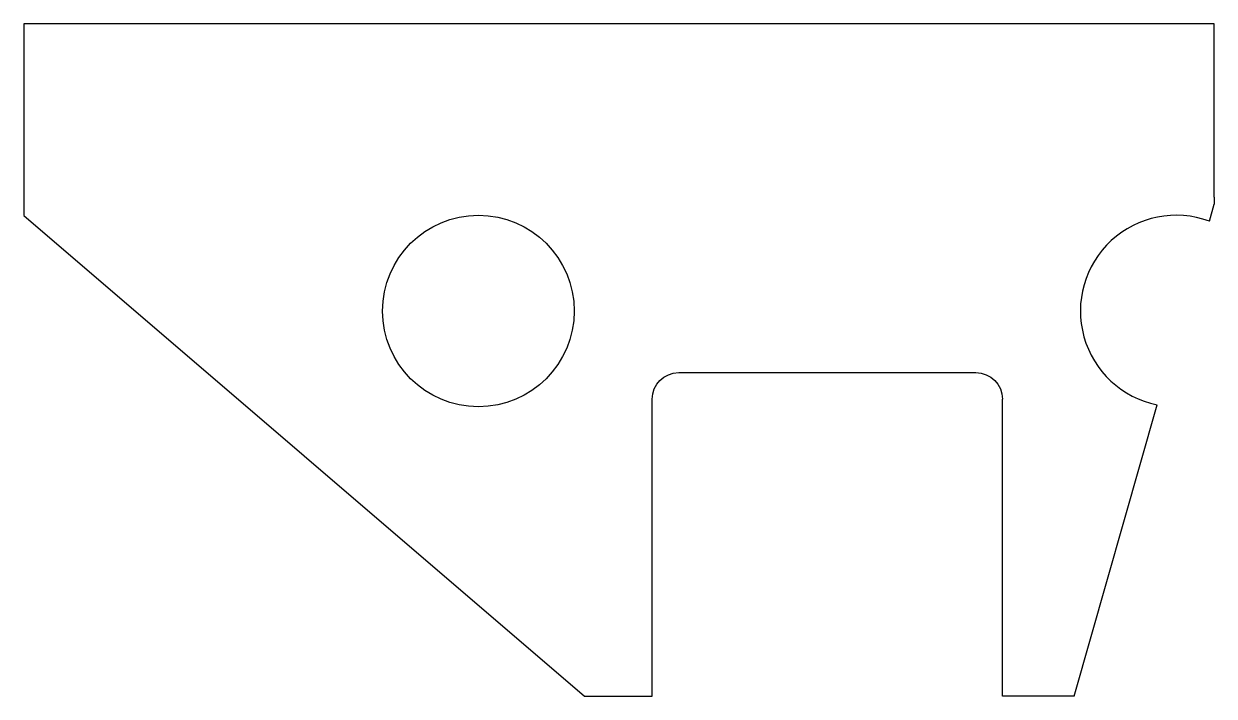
# Model space of a CAD drawing. Header units: millimetres. Extents: x 95 to 409, y 40 to 217.
import ezdxf

# ---------------------------------------------------------------- set-up
doc = ezdxf.new("R2010")
doc.units = ezdxf.units.MM
doc.layers.add('LAYER0', color=7, linetype='Continuous')

msp = doc.modelspace()

# ---------------------------------------------------------------- linework, layer by layer
at = {"layer": 'LAYER0', "color": 7, "linetype": 'Continuous'}
for p, q in [((409.28, 217.44), (94.98, 217.44)), ((94.98, 217.44), (94.98, 171.63)), ((409.28, 171.63), (409.28, 217.44)), ((94.98, 171.63), (94.98, 166.76)), ((408, 165.28), (409.28, 169.76)), ((409.28, 171.63), (409.28, 169.76)), ((94.98, 166.76), (242.98, 39.76)), ((260.88, 39.76), (260.88, 118.26)), ((353.38, 39.76), (353.38, 118.26)), ((372.28, 39.76), (394.19, 116.75)), ((242.98, 39.76), (260.88, 39.76)), ((372.28, 39.76), (353.38, 39.76))]:
    msp.add_line(p, q, dxfattribs=at)
at = {"layer": 'LAYER0'}
msp.add_line((267.88, 125.26), (346.38, 125.26), dxfattribs=at)
at = {"layer": 'LAYER0', "color": 7, "linetype": 'Continuous'}
msp.add_circle((215, 141.54), 25.3, dxfattribs=at)
msp.add_arc((399.25, 141.54), 25.3, 69.7691, 258.4565, dxfattribs=at)
at = {"layer": 'LAYER0', "color": 7, "linetype": 'Continuous', "extrusion": (0, 0, -1)}
for centre, start, end in [((-267.88, 118.26), 0, 90), ((-346.38, 118.26), 90, 180)]:
    msp.add_arc(centre, 7, start, end, dxfattribs=at)

doc.saveas('drawing.dxf')
